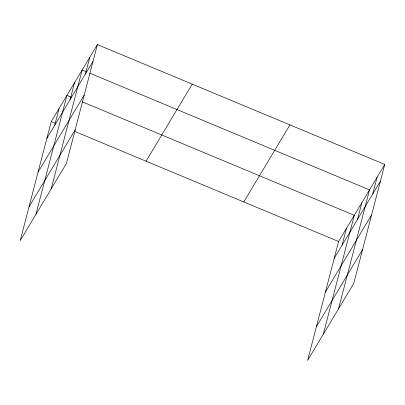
<?xml version="1.0" encoding="UTF-8"?>
<svg xmlns="http://www.w3.org/2000/svg" width="405" height="405" viewBox="0 0 405 405"><rect width="100%" height="100%" fill="white"/><g stroke="black" fill="none" stroke-linecap="round" stroke-linejoin="round"><path stroke-width="0.61" d="M97.387 44.57L51.227 121.616L20.25 240.55L66.405 163.504L97.387 44.57L384.75 164.45L353.773 283.384L307.613 360.43L338.595 241.496L384.75 164.45M54.715 125.256L59.074 108.52M35.944 214.356L66.921 95.423L71.523 97.342M70.181 99.443L74.54 82.711M51.177 188.927L82.154 69.994L86.751 71.913M85.409 74.019L89.768 57.282M342.083 245.131L346.442 228.4M323.306 334.231L354.289 215.303L82.443 101.898M357.544 219.323L361.903 202.586M338.539 308.807L369.517 189.874L89.626 73.113M372.777 193.894L377.136 177.162M46.869 138.353L93.028 61.302M38.085 172.079L84.245 95.028M29.033 206.823L75.193 129.777M146.058 161.18L192.218 84.129M243.764 201.938L289.919 124.887M334.236 258.233L380.391 181.182M325.448 291.954L371.608 214.908M316.396 326.703L362.556 249.657M51.227 121.616L55.829 123.535M74.793 131.448L338.595 241.496"/></g></svg>
